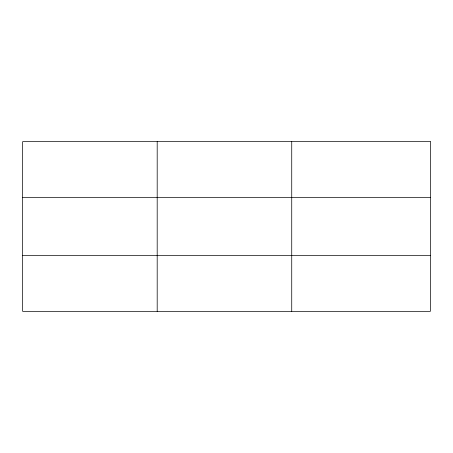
<?xml version="1.0" encoding="UTF-8"?>
<svg xmlns="http://www.w3.org/2000/svg" width="453" height="453" viewBox="0 0 453 453"><rect width="100%" height="100%" fill="white"/><g stroke="black" fill="none" stroke-linecap="round" stroke-linejoin="round"><path stroke-width="0.68" d="M157.191 141.653L157.191 311.347M291.732 141.653L291.732 311.347M22.65 197.655L430.35 197.655M22.65 255.345L430.35 255.345M430.35 141.653L430.35 311.347L22.65 311.347L22.65 141.653L430.35 141.653"/></g></svg>
